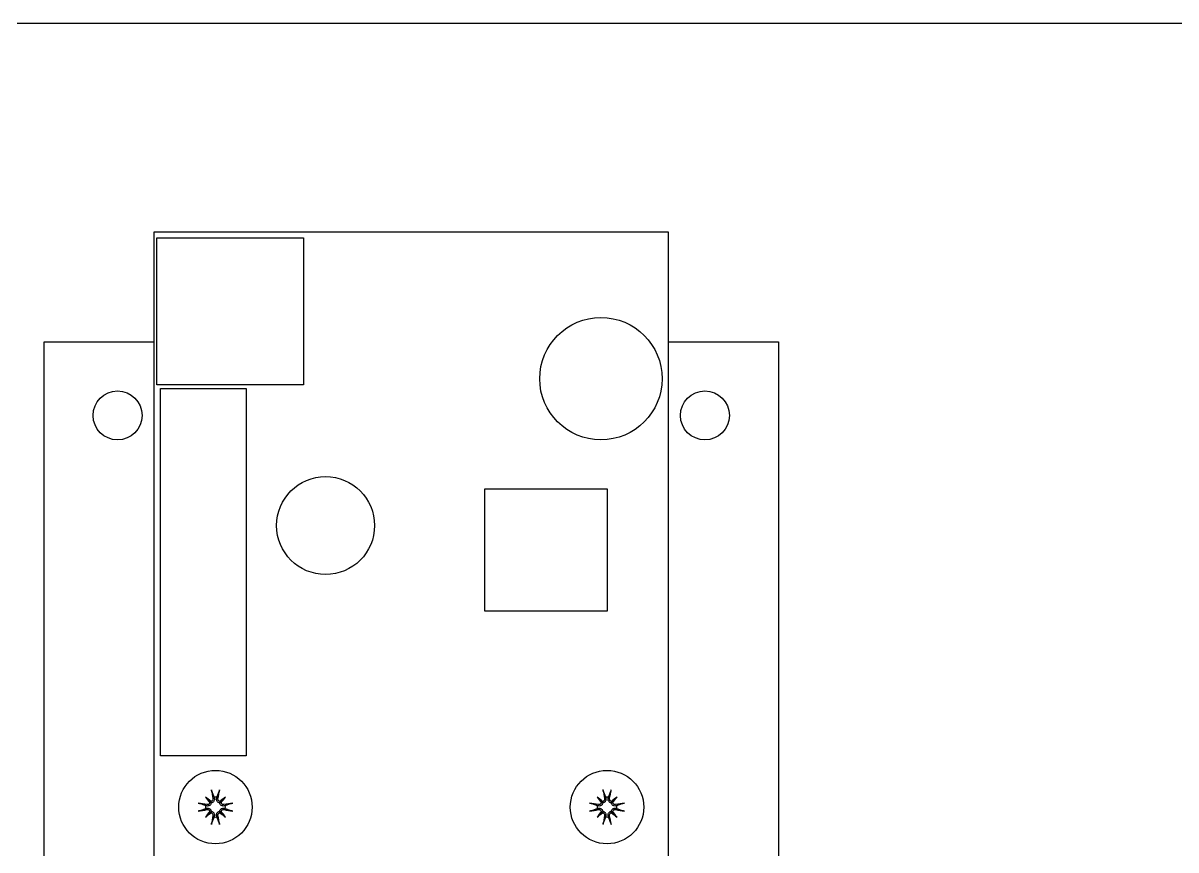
# Model space of a CAD drawing. Header units: millimetres. Extents: x 75184266 to 76346726, y -35850126 to -33679385.
# Drawn here: x 75455780 to 75485924, y -35543869 to -35522255 of the extents above; entities that cross this region are included whole.
import ezdxf

# ---------------------------------------------------------------- set-up
doc = ezdxf.new("R2010")
doc.units = ezdxf.units.MM
doc.header["$LTSCALE"] = 50
doc.header["$MEASUREMENT"] = 0
doc.layers.add('PARKING', color=7, linetype='CONTINUOUS')
doc.layers.add('가시적인 것(ISO)', color=7, linetype='CONTINUOUS', lineweight=25)

msp = doc.modelspace()

# ---------------------------------------------------------------- linework, layer by layer
at = {"layer": 'PARKING', "color": 3}
msp.add_line((75293915.7, -35522254.9), (75528203.1, -35522254.9), dxfattribs=at)
at = {"layer": '가시적인 것(ISO)'}
for p, q in [((75459210.9, -35561305.9), (75459210.9, -35527711.4)), ((75459210.9, -35527711.4), (75472648.7, -35527711.4)), ((75472648.7, -35527711.4), (75472648.7, -35548827.9)), ((75459274.9, -35531710.7), (75459274.9, -35527871.3)), ((75459274.9, -35527871.3), (75463114.3, -35527871.3)), ((75463114.3, -35527871.3), (75463114.3, -35531710.7)), ((75456331.4, -35564185.4), (75456331.4, -35530590.9)), ((75456331.4, -35530590.9), (75459210.9, -35530590.9)), ((75472648.7, -35530590.9), (75475528.2, -35530590.9)), ((75475528.2, -35530590.9), (75475528.2, -35564185.4)), ((75463114.3, -35531710.7), (75459274.9, -35531710.7)), ((75459370.9, -35541405.1), (75459370.9, -35531806.7)), ((75459370.9, -35531806.7), (75461610.5, -35531806.7)), ((75461610.5, -35531806.7), (75461610.5, -35541405.1)), ((75467849.5, -35537629.7), (75467849.5, -35534430.3)), ((75467849.5, -35534430.3), (75471049, -35534430.3)), ((75471049, -35534430.3), (75471049, -35537629.7)), ((75471049, -35537629.7), (75467849.5, -35537629.7)), ((75461610.5, -35541405.1), (75459370.9, -35541405.1)), ((75460549.6, -35542487.9), (75460671.4, -35542609.7)), ((75461071.7, -35542487.9), (75460949.9, -35542609.7)), ((75470787.9, -35542487.9), (75470909.7, -35542609.7)), ((75471310, -35542487.9), (75471188.2, -35542609.7)), ((75460549.6, -35543009.9), (75460671.4, -35542888.1)), ((75461071.7, -35543009.9), (75460949.9, -35542888.1)), ((75470787.9, -35543009.9), (75470909.7, -35542888.1)), ((75471310, -35543009.9), (75471188.2, -35542888.1))]:
    msp.add_line(p, q, dxfattribs=at)
for centre, radius in [((75470889, -35531550.7), 1599.7), ((75458251.1, -35532510.6), 639.9), ((75473608.6, -35532510.6), 639.9), ((75463690.2, -35535390.1), 1279.8), ((75460810.7, -35542748.9), 959.8), ((75471049, -35542748.9), 959.8)]:
    msp.add_circle(centre, radius, dxfattribs=at)
for centre, start, end in [((75460810.7, -35542748.9), 81.5652, 98.4348), ((75471049, -35542748.9), 81.5652, 98.4348), ((75460810.7, -35542748.9), 171.5652, 188.4348), ((75460810.7, -35542748.9), 351.5652, 8.4348), ((75471049, -35542748.9), 171.5652, 188.4348), ((75471049, -35542748.9), 351.5652, 8.4348), ((75460810.7, -35542748.9), 261.5652, 278.4348), ((75471049, -35542748.9), 261.5652, 278.4348)]:
    msp.add_arc(centre, 260.1, start, end, dxfattribs=at)
for centre, major_axis, ratio, start_param, end_param in [((75460963.8, -35542622), (-889, 1072.7), 0.1736482, 1.3038143, 1.4373394), ((75460683.7, -35542902.1), (1072.7, -889), 0.1736482, 1.7042532, 1.8377784), ((75460908, -35542729.7), (271.3, -1377.8), 0.0871557, 4.3739665, 4.5478633), ((75460713.3, -35542729.7), (271.3, 1377.8), 0.0871557, 4.8769146, 5.0508114), ((75460937.6, -35542902.1), (1072.7, 889), 0.1736482, 1.3038143, 1.4373394), ((75460657.5, -35542622), (-889, -1072.7), 0.1736482, 1.7042532, 1.8377784), ((75471202.1, -35542622), (-889, 1072.7), 0.1736482, 1.3038143, 1.4373394), ((75470922, -35542902.1), (1072.7, -889), 0.1736482, 1.7042532, 1.8377784), ((75471146.3, -35542729.7), (271.3, -1377.8), 0.0871557, 4.3739665, 4.5478633), ((75470951.7, -35542729.7), (271.3, 1377.8), 0.0871557, 4.8769146, 5.0508114), ((75471175.9, -35542902.1), (1072.7, 889), 0.1736482, 1.3038143, 1.4373394), ((75470895.8, -35542622), (-889, -1072.7), 0.1736482, 1.7042532, 1.8377784), ((75460791.5, -35542846.2), (-1377.8, 271.3), 0.0871557, 4.8769146, 5.0508114), ((75460621.5, -35542606.3), (-41.4, -34.3), 0.8682238, 1.8306692, 2.3120552), ((75460668.1, -35542559.7), (-34.3, -41.4), 0.8682238, 0.8295375, 1.3109234), ((75460953.2, -35542559.7), (-34.3, 41.4), 0.8682238, 1.8306692, 2.3120552), ((75460999.8, -35542606.3), (-41.4, 34.3), 0.8682238, 0.8295375, 1.3109234), ((75460829.8, -35542846.2), (-1377.8, -271.3), 0.0871557, 4.3739665, 4.5478633), ((75471029.8, -35542846.2), (-1377.8, 271.3), 0.0871557, 4.8769146, 5.0508114), ((75470859.8, -35542606.3), (-41.4, -34.3), 0.8682238, 1.8306692, 2.3120552), ((75470906.4, -35542559.7), (-34.3, -41.4), 0.8682238, 0.8295375, 1.3109234), ((75471191.6, -35542559.7), (-34.3, 41.4), 0.8682238, 1.8306692, 2.3120552), ((75471238.1, -35542606.3), (-41.4, 34.3), 0.8682238, 0.8295375, 1.3109234), ((75471068.1, -35542846.2), (-1377.8, -271.3), 0.0871557, 4.3739665, 4.5478633), ((75460791.5, -35542651.6), (1377.8, 271.3), 0.0871557, 4.3739665, 4.5478633), ((75460963.8, -35542875.8), (889, 1072.7), 0.1736482, 1.7042532, 1.8377784), ((75460683.7, -35542595.7), (-1072.7, -889), 0.1736482, 1.3038143, 1.4373394), ((75460621.5, -35542891.5), (41.4, -34.3), 0.8682238, 0.8295375, 1.3109234), ((75460668.1, -35542938.1), (34.3, -41.4), 0.8682238, 1.8306692, 2.3120552), ((75460908, -35542768.1), (-271.3, -1377.8), 0.0871557, 4.8769146, 5.0508114), ((75460713.3, -35542768.1), (-271.3, 1377.8), 0.0871557, 4.3739665, 4.5478633), ((75460953.2, -35542938.1), (34.3, 41.4), 0.8682238, 0.8295375, 1.3109234), ((75460937.6, -35542595.7), (-1072.7, 889), 0.1736482, 1.7042532, 1.8377784), ((75460999.8, -35542891.5), (41.4, 34.3), 0.8682238, 1.8306692, 2.3120552), ((75460657.5, -35542875.8), (889, -1072.7), 0.1736482, 1.3038143, 1.4373394), ((75460829.8, -35542651.6), (1377.8, -271.3), 0.0871557, 4.8769146, 5.0508114), ((75471029.8, -35542651.6), (1377.8, 271.3), 0.0871557, 4.3739665, 4.5478633), ((75471202.1, -35542875.8), (889, 1072.7), 0.1736482, 1.7042532, 1.8377784), ((75470922, -35542595.7), (-1072.7, -889), 0.1736482, 1.3038143, 1.4373394), ((75470859.8, -35542891.5), (41.4, -34.3), 0.8682238, 0.8295375, 1.3109234), ((75470906.4, -35542938.1), (34.3, -41.4), 0.8682238, 1.8306692, 2.3120552), ((75471146.3, -35542768.1), (-271.3, -1377.8), 0.0871557, 4.8769146, 5.0508114), ((75470951.7, -35542768.1), (-271.3, 1377.8), 0.0871557, 4.3739665, 4.5478633), ((75471191.6, -35542938.1), (34.3, 41.4), 0.8682238, 0.8295375, 1.3109234), ((75471175.9, -35542595.7), (-1072.7, 889), 0.1736482, 1.7042532, 1.8377784), ((75471238.1, -35542891.5), (41.4, 34.3), 0.8682238, 1.8306692, 2.3120552), ((75470895.8, -35542875.8), (889, -1072.7), 0.1736482, 1.3038143, 1.4373394), ((75471068.1, -35542651.6), (1377.8, -271.3), 0.0871557, 4.8769146, 5.0508114)]:
    msp.add_ellipse(centre, major_axis=major_axis, ratio=ratio, start_param=start_param, end_param=end_param, dxfattribs=at)
for points, knots in [([(75460717.2, -35542348.1), (75460716.4, -35542346.1), (75460715.4, -35542343.1), (75460713.4, -35542336.3), (75460712.1, -35542331), (75460709.7, -35542321), (75460708.4, -35542314.7), (75460706.4, -35542304.6), (75460705.4, -35542299.2), (75460704.6, -35542294.6)], [0.047703646, 0.047703646, 0.047703646, 0.047703646, 0.051951706, 0.051951706, 0.057131804, 0.057131804, 0.062312065, 0.062312065, 0.06674961, 0.06674961, 0.06674961, 0.06674961]), ([(75460916.7, -35542294.6), (75460915.9, -35542299.2), (75460914.9, -35542304.6), (75460913, -35542314.7), (75460911.6, -35542321), (75460909.3, -35542331), (75460907.9, -35542336.3), (75460905.9, -35542343.1), (75460904.9, -35542346.1), (75460904.2, -35542348.1)], [0.016359406, 0.016359406, 0.016359406, 0.016359406, 0.020796951, 0.020796951, 0.025977212, 0.025977212, 0.03115731, 0.03115731, 0.03540537, 0.03540537, 0.03540537, 0.03540537]), ([(75470955.5, -35542348.1), (75470954.7, -35542346.1), (75470953.7, -35542343.1), (75470951.8, -35542336.3), (75470950.4, -35542331), (75470948, -35542321), (75470946.7, -35542314.7), (75470944.7, -35542304.6), (75470943.7, -35542299.2), (75470943, -35542294.6)], [0.047703646, 0.047703646, 0.047703646, 0.047703646, 0.051951706, 0.051951706, 0.057131804, 0.057131804, 0.062312065, 0.062312065, 0.06674961, 0.06674961, 0.06674961, 0.06674961]), ([(75471155, -35542294.6), (75471154.2, -35542299.2), (75471153.3, -35542304.6), (75471151.3, -35542314.7), (75471149.9, -35542321), (75471147.6, -35542331), (75471146.2, -35542336.3), (75471144.2, -35542343.1), (75471143.2, -35542346.1), (75471142.5, -35542348.1)], [0.016359406, 0.016359406, 0.016359406, 0.016359406, 0.020796951, 0.020796951, 0.025977212, 0.025977212, 0.03115731, 0.03115731, 0.03540537, 0.03540537, 0.03540537, 0.03540537]), ([(75460356.4, -35542642.9), (75460361, -35542643.6), (75460366.4, -35542644.6), (75460376.4, -35542646.6), (75460382.8, -35542648), (75460392.7, -35542650.3), (75460398.1, -35542651.7), (75460404.9, -35542653.7), (75460407.9, -35542654.6), (75460409.9, -35542655.4)], [0.016359406, 0.016359406, 0.016359406, 0.016359406, 0.020796951, 0.020796951, 0.025977212, 0.025977212, 0.03115731, 0.03115731, 0.03540537, 0.03540537, 0.03540537, 0.03540537]), ([(75460699.7, -35542637.9), (75460699.2, -35542641.9), (75460698.4, -35542646), (75460695.2, -35542658.8), (75460691.5, -35542667.4), (75460682.6, -35542682.3), (75460676.7, -35542689.6), (75460663.4, -35542701.8), (75460655.9, -35542706.8), (75460640.3, -35542714.6), (75460630.8, -35542717.8), (75460611.4, -35542721), (75460601.6, -35542721), (75460592.6, -35542719.8), (75460589.2, -35542719.3), (75460585.8, -35542718.7), (75460582.4, -35542717.9)], [-0.047277303, -0.047277303, -0.047277303, -0.047277303, -0.043509593, -0.043509593, -0.035370241, -0.035370241, -0.027230888, -0.027230888, -0.019091535, -0.019091535, -0.009545768, -0.009545768, 0, 0, 0, 0.003658632, 0.003658632, 0.003658632, 0.003658632]), ([(75460582.4, -35542779.9), (75460585.8, -35542779.1), (75460589.2, -35542778.5), (75460601.6, -35542776.8), (75460611.4, -35542776.8), (75460630.8, -35542780), (75460640.3, -35542783.2), (75460655.9, -35542791), (75460663.4, -35542796), (75460676.7, -35542808.2), (75460682.6, -35542815.5), (75460691.5, -35542830.4), (75460695.2, -35542839), (75460698.4, -35542851.8), (75460699.2, -35542855.9), (75460699.7, -35542859.9)], [0.118380586, 0.118380586, 0.118380586, 0.118380586, 0.122039218, 0.122039218, 0.131584985, 0.131584985, 0.141130753, 0.141130753, 0.149270106, 0.149270106, 0.157409459, 0.157409459, 0.165548811, 0.165548811, 0.169316521, 0.169316521, 0.169316521, 0.169316521]), ([(75460660.9, -35542632.2), (75460660.2, -35542637.1), (75460658.8, -35542641.9), (75460653.8, -35542654), (75460649.1, -35542660.8), (75460638.4, -35542671.6), (75460631.6, -35542676.3), (75460616.7, -35542682.6), (75460608.6, -35542684.2), (75460597.1, -35542684.4), (75460593.1, -35542684), (75460589.2, -35542683.3)], [0.017216702, 0.017216702, 0.017216702, 0.017216702, 0.021638488, 0.021638488, 0.028750534, 0.028750534, 0.035938666, 0.035938666, 0.043126799, 0.043126799, 0.046782973, 0.046782973, 0.046782973, 0.046782973]), ([(75460671.4, -35542609.7), (75460673.3, -35542611.6), (75460675.1, -35542613.3), (75460684.1, -35542622.4), (75460690.4, -35542628.7), (75460697.6, -35542635.8), (75460698.6, -35542636.9), (75460699.7, -35542637.9)], [-2.315260612, -2.315260612, -2.315260612, -2.315260612, -2.300314636, -2.300314636, -2.228429804, -2.228429804, -2.215801289, -2.215801289, -2.215801289, -2.215801289]), ([(75460745.1, -35542527.4), (75460746.4, -35542534.9), (75460746.4, -35542543.2), (75460743.1, -35542559.1), (75460739.7, -35542566.7), (75460731.1, -35542579.4), (75460725.3, -35542585.2), (75460711.9, -35542594.1), (75460704.2, -35542597.2), (75460695.9, -35542598.8), (75460694.9, -35542599), (75460694, -35542599.2)], [0, 0, 0, 0, 0.007242332, 0.007242332, 0.014484664, 0.014484664, 0.021597217, 0.021597217, 0.028709769, 0.028709769, 0.029596618, 0.029596618, 0.029596618, 0.029596618]), ([(75460779.6, -35542520.6), (75460780.5, -35542524), (75460781.1, -35542527.5), (75460782.7, -35542539.8), (75460782.7, -35542549.6), (75460779.6, -35542569), (75460776.4, -35542578.6), (75460768.5, -35542594.2), (75460763.6, -35542601.7), (75460751.4, -35542615), (75460744.1, -35542620.9), (75460729.2, -35542629.8), (75460720.6, -35542633.4), (75460707.8, -35542636.7), (75460703.7, -35542637.4), (75460699.7, -35542637.9)], [0.118380586, 0.118380586, 0.118380586, 0.118380586, 0.122039218, 0.122039218, 0.131584985, 0.131584985, 0.141130753, 0.141130753, 0.149270106, 0.149270106, 0.157409459, 0.157409459, 0.165548811, 0.165548811, 0.169316521, 0.169316521, 0.169316521, 0.169316521]), ([(75460921.6, -35542637.9), (75460917.6, -35542637.4), (75460913.5, -35542636.7), (75460900.7, -35542633.4), (75460892.1, -35542629.8), (75460877.2, -35542620.9), (75460870, -35542615), (75460857.7, -35542601.7), (75460852.8, -35542594.2), (75460844.9, -35542578.6), (75460841.8, -35542569), (75460838.6, -35542549.6), (75460838.6, -35542539.8), (75460839.8, -35542530.9), (75460840.2, -35542527.5), (75460840.9, -35542524), (75460841.7, -35542520.6)], [-0.047277303, -0.047277303, -0.047277303, -0.047277303, -0.043509593, -0.043509593, -0.035370241, -0.035370241, -0.027230888, -0.027230888, -0.019091535, -0.019091535, -0.009545768, -0.009545768, 0, 0, 0, 0.003658632, 0.003658632, 0.003658632, 0.003658632]), ([(75460927.3, -35542599.2), (75460922.5, -35542598.4), (75460917.6, -35542597.1), (75460905.6, -35542592), (75460898.8, -35542587.4), (75460888, -35542576.7), (75460883.3, -35542569.9), (75460877, -35542555), (75460875.4, -35542546.9), (75460875.2, -35542535.5), (75460875.5, -35542531.4), (75460876.2, -35542527.4)], [0.017216702, 0.017216702, 0.017216702, 0.017216702, 0.021638488, 0.021638488, 0.028750534, 0.028750534, 0.035912303, 0.035912303, 0.043074073, 0.043074073, 0.046781042, 0.046781042, 0.046781042, 0.046781042]), ([(75460949.9, -35542609.7), (75460948, -35542611.6), (75460946.3, -35542613.3), (75460937.2, -35542622.4), (75460930.9, -35542628.7), (75460923.7, -35542635.8), (75460922.7, -35542636.9), (75460921.6, -35542637.9)], [-2.315260612, -2.315260612, -2.315260612, -2.315260612, -2.300314636, -2.300314636, -2.228429804, -2.228429804, -2.215801289, -2.215801289, -2.215801289, -2.215801289]), ([(75461039, -35542717.9), (75461035.5, -35542718.7), (75461032.1, -35542719.3), (75461019.8, -35542721), (75461009.9, -35542721), (75460990.5, -35542717.8), (75460981, -35542714.6), (75460965.4, -35542706.8), (75460957.9, -35542701.8), (75460944.6, -35542689.6), (75460938.7, -35542682.3), (75460929.8, -35542667.4), (75460926.1, -35542658.8), (75460922.9, -35542646), (75460922.1, -35542641.9), (75460921.6, -35542637.9)], [0.118380586, 0.118380586, 0.118380586, 0.118380586, 0.122039218, 0.122039218, 0.131584985, 0.131584985, 0.141130753, 0.141130753, 0.149270106, 0.149270106, 0.157409459, 0.157409459, 0.165548811, 0.165548811, 0.169316521, 0.169316521, 0.169316521, 0.169316521]), ([(75460921.6, -35542859.9), (75460922.1, -35542855.9), (75460922.9, -35542851.8), (75460926.1, -35542839), (75460929.8, -35542830.4), (75460938.7, -35542815.5), (75460944.6, -35542808.2), (75460957.9, -35542796), (75460965.4, -35542791), (75460981, -35542783.2), (75460990.5, -35542780), (75461009.9, -35542776.8), (75461019.8, -35542776.8), (75461028.7, -35542778), (75461032.1, -35542778.5), (75461035.5, -35542779.1), (75461039, -35542779.9)], [-0.047277303, -0.047277303, -0.047277303, -0.047277303, -0.043509593, -0.043509593, -0.035370241, -0.035370241, -0.027230888, -0.027230888, -0.019091535, -0.019091535, -0.009545768, -0.009545768, 0, 0, 0, 0.003658632, 0.003658632, 0.003658632, 0.003658632]), ([(75461032.2, -35542683.3), (75461024.7, -35542684.7), (75461016.4, -35542684.7), (75461000.5, -35542681.3), (75460992.9, -35542678), (75460980.3, -35542669.4), (75460974.4, -35542663.6), (75460965.5, -35542650.1), (75460962.4, -35542642.5), (75460960.7, -35542634.1), (75460960.5, -35542633.2), (75460960.4, -35542632.2)], [0, 0, 0, 0, 0.007220256, 0.007220256, 0.014440513, 0.014440513, 0.021575136, 0.021575136, 0.028709759, 0.028709759, 0.029596608, 0.029596608, 0.029596608, 0.029596608]), ([(75461211.5, -35542655.4), (75461213.5, -35542654.6), (75461216.4, -35542653.7), (75461223.3, -35542651.7), (75461228.6, -35542650.3), (75461238.5, -35542648), (75461244.9, -35542646.6), (75461255, -35542644.6), (75461260.3, -35542643.6), (75461264.9, -35542642.9)], [0.047703646, 0.047703646, 0.047703646, 0.047703646, 0.051951706, 0.051951706, 0.057131804, 0.057131804, 0.062312065, 0.062312065, 0.06674961, 0.06674961, 0.06674961, 0.06674961]), ([(75470594.7, -35542642.9), (75470599.3, -35542643.6), (75470604.7, -35542644.6), (75470614.7, -35542646.6), (75470621.1, -35542648), (75470631, -35542650.3), (75470636.4, -35542651.7), (75470643.2, -35542653.7), (75470646.2, -35542654.6), (75470648.2, -35542655.4)], [0.016359406, 0.016359406, 0.016359406, 0.016359406, 0.020796951, 0.020796951, 0.025977212, 0.025977212, 0.03115731, 0.03115731, 0.03540537, 0.03540537, 0.03540537, 0.03540537]), ([(75470938, -35542637.9), (75470937.5, -35542641.9), (75470936.8, -35542646), (75470933.5, -35542658.8), (75470929.9, -35542667.4), (75470920.9, -35542682.3), (75470915.1, -35542689.6), (75470901.7, -35542701.8), (75470894.3, -35542706.8), (75470878.6, -35542714.6), (75470869.1, -35542717.8), (75470849.7, -35542721), (75470839.9, -35542721), (75470831, -35542719.8), (75470827.5, -35542719.3), (75470824.1, -35542718.7), (75470820.7, -35542717.9)], [-0.047277303, -0.047277303, -0.047277303, -0.047277303, -0.043509593, -0.043509593, -0.035370241, -0.035370241, -0.027230888, -0.027230888, -0.019091535, -0.019091535, -0.009545768, -0.009545768, 0, 0, 0, 0.003658632, 0.003658632, 0.003658632, 0.003658632]), ([(75470820.7, -35542779.9), (75470824.1, -35542779.1), (75470827.5, -35542778.5), (75470839.9, -35542776.8), (75470849.7, -35542776.8), (75470869.1, -35542780), (75470878.6, -35542783.2), (75470894.3, -35542791), (75470901.7, -35542796), (75470915.1, -35542808.2), (75470920.9, -35542815.5), (75470929.9, -35542830.4), (75470933.5, -35542839), (75470936.8, -35542851.8), (75470937.5, -35542855.9), (75470938, -35542859.9)], [0.118380586, 0.118380586, 0.118380586, 0.118380586, 0.122039218, 0.122039218, 0.131584985, 0.131584985, 0.141130753, 0.141130753, 0.149270106, 0.149270106, 0.157409459, 0.157409459, 0.165548811, 0.165548811, 0.169316521, 0.169316521, 0.169316521, 0.169316521]), ([(75470899.2, -35542632.2), (75470898.5, -35542637.1), (75470897.1, -35542641.9), (75470892.1, -35542654), (75470887.5, -35542660.8), (75470876.7, -35542671.6), (75470869.9, -35542676.3), (75470855, -35542682.6), (75470846.9, -35542684.2), (75470835.4, -35542684.4), (75470831.4, -35542684), (75470827.5, -35542683.3)], [0.017216702, 0.017216702, 0.017216702, 0.017216702, 0.021638488, 0.021638488, 0.028750534, 0.028750534, 0.035938666, 0.035938666, 0.043126799, 0.043126799, 0.046782973, 0.046782973, 0.046782973, 0.046782973]), ([(75470909.7, -35542609.7), (75470911.6, -35542611.6), (75470913.4, -35542613.3), (75470922.5, -35542622.4), (75470928.8, -35542628.7), (75470935.9, -35542635.8), (75470936.9, -35542636.9), (75470938, -35542637.9)], [-2.315260612, -2.315260612, -2.315260612, -2.315260612, -2.300314636, -2.300314636, -2.228429804, -2.228429804, -2.215801289, -2.215801289, -2.215801289, -2.215801289]), ([(75470983.4, -35542527.4), (75470984.8, -35542534.9), (75470984.7, -35542543.2), (75470981.4, -35542559.1), (75470978, -35542566.7), (75470969.4, -35542579.4), (75470963.6, -35542585.2), (75470950.2, -35542594.1), (75470942.5, -35542597.2), (75470934.2, -35542598.8), (75470933.2, -35542599), (75470932.3, -35542599.2)], [0, 0, 0, 0, 0.007242332, 0.007242332, 0.014484664, 0.014484664, 0.021597217, 0.021597217, 0.028709769, 0.028709769, 0.029596618, 0.029596618, 0.029596618, 0.029596618]), ([(75471017.9, -35542520.6), (75471018.8, -35542524), (75471019.4, -35542527.5), (75471021.1, -35542539.8), (75471021, -35542549.6), (75471017.9, -35542569), (75471014.7, -35542578.6), (75471006.9, -35542594.2), (75471001.9, -35542601.7), (75470989.7, -35542615), (75470982.4, -35542620.9), (75470967.5, -35542629.8), (75470958.9, -35542633.4), (75470946.1, -35542636.7), (75470942, -35542637.4), (75470938, -35542637.9)], [0.118380586, 0.118380586, 0.118380586, 0.118380586, 0.122039218, 0.122039218, 0.131584985, 0.131584985, 0.141130753, 0.141130753, 0.149270106, 0.149270106, 0.157409459, 0.157409459, 0.165548811, 0.165548811, 0.169316521, 0.169316521, 0.169316521, 0.169316521]), ([(75471160, -35542637.9), (75471155.9, -35542637.4), (75471151.9, -35542636.7), (75471139, -35542633.4), (75471130.4, -35542629.8), (75471115.5, -35542620.9), (75471108.3, -35542615), (75471096.1, -35542601.7), (75471091.1, -35542594.2), (75471083.2, -35542578.6), (75471080.1, -35542569), (75471076.9, -35542549.6), (75471076.9, -35542539.8), (75471078.1, -35542530.9), (75471078.5, -35542527.5), (75471079.2, -35542524), (75471080, -35542520.6)], [-0.047277303, -0.047277303, -0.047277303, -0.047277303, -0.043509593, -0.043509593, -0.035370241, -0.035370241, -0.027230888, -0.027230888, -0.019091535, -0.019091535, -0.009545768, -0.009545768, 0, 0, 0, 0.003658632, 0.003658632, 0.003658632, 0.003658632]), ([(75471165.6, -35542599.2), (75471160.8, -35542598.4), (75471155.9, -35542597.1), (75471143.9, -35542592), (75471137.1, -35542587.4), (75471126.3, -35542576.7), (75471121.6, -35542569.9), (75471115.3, -35542555), (75471113.7, -35542546.9), (75471113.5, -35542535.5), (75471113.8, -35542531.4), (75471114.5, -35542527.4)], [0.017216702, 0.017216702, 0.017216702, 0.017216702, 0.021638488, 0.021638488, 0.028750534, 0.028750534, 0.035912303, 0.035912303, 0.043074073, 0.043074073, 0.046781042, 0.046781042, 0.046781042, 0.046781042]), ([(75471188.2, -35542609.7), (75471186.3, -35542611.6), (75471184.6, -35542613.3), (75471175.5, -35542622.4), (75471169.2, -35542628.7), (75471162.1, -35542635.8), (75471161, -35542636.9), (75471160, -35542637.9)], [-2.315260612, -2.315260612, -2.315260612, -2.315260612, -2.300314636, -2.300314636, -2.228429804, -2.228429804, -2.215801289, -2.215801289, -2.215801289, -2.215801289]), ([(75471277.3, -35542717.9), (75471273.8, -35542718.7), (75471270.4, -35542719.3), (75471258.1, -35542721), (75471248.2, -35542721), (75471228.8, -35542717.8), (75471219.3, -35542714.6), (75471203.7, -35542706.8), (75471196.2, -35542701.8), (75471182.9, -35542689.6), (75471177, -35542682.3), (75471168.1, -35542667.4), (75471164.5, -35542658.8), (75471161.2, -35542646), (75471160.4, -35542641.9), (75471160, -35542637.9)], [0.118380586, 0.118380586, 0.118380586, 0.118380586, 0.122039218, 0.122039218, 0.131584985, 0.131584985, 0.141130753, 0.141130753, 0.149270106, 0.149270106, 0.157409459, 0.157409459, 0.165548811, 0.165548811, 0.169316521, 0.169316521, 0.169316521, 0.169316521]), ([(75471160, -35542859.9), (75471160.4, -35542855.9), (75471161.2, -35542851.8), (75471164.5, -35542839), (75471168.1, -35542830.4), (75471177, -35542815.5), (75471182.9, -35542808.2), (75471196.2, -35542796), (75471203.7, -35542791), (75471219.3, -35542783.2), (75471228.8, -35542780), (75471248.2, -35542776.8), (75471258.1, -35542776.8), (75471267, -35542778), (75471270.4, -35542778.5), (75471273.8, -35542779.1), (75471277.3, -35542779.9)], [-0.047277303, -0.047277303, -0.047277303, -0.047277303, -0.043509593, -0.043509593, -0.035370241, -0.035370241, -0.027230888, -0.027230888, -0.019091535, -0.019091535, -0.009545768, -0.009545768, 0, 0, 0, 0.003658632, 0.003658632, 0.003658632, 0.003658632]), ([(75471270.5, -35542683.3), (75471263, -35542684.7), (75471254.7, -35542684.7), (75471238.8, -35542681.3), (75471231.2, -35542678), (75471218.6, -35542669.4), (75471212.7, -35542663.6), (75471203.8, -35542650.1), (75471200.7, -35542642.5), (75471199, -35542634.1), (75471198.9, -35542633.2), (75471198.7, -35542632.2)], [0, 0, 0, 0, 0.007220256, 0.007220256, 0.014440513, 0.014440513, 0.021575136, 0.021575136, 0.028709759, 0.028709759, 0.029596608, 0.029596608, 0.029596608, 0.029596608]), ([(75471449.8, -35542655.4), (75471451.8, -35542654.6), (75471454.7, -35542653.7), (75471461.6, -35542651.7), (75471466.9, -35542650.3), (75471476.9, -35542648), (75471483.2, -35542646.6), (75471493.3, -35542644.6), (75471498.7, -35542643.6), (75471503.3, -35542642.9)], [0.047703646, 0.047703646, 0.047703646, 0.047703646, 0.051951706, 0.051951706, 0.057131804, 0.057131804, 0.062312065, 0.062312065, 0.06674961, 0.06674961, 0.06674961, 0.06674961]), ([(75460409.9, -35542842.4), (75460407.9, -35542843.2), (75460404.9, -35542844.1), (75460398.1, -35542846.1), (75460392.7, -35542847.5), (75460382.8, -35542849.8), (75460376.4, -35542851.2), (75460366.4, -35542853.2), (75460361, -35542854.2), (75460356.4, -35542854.9)], [0.047703646, 0.047703646, 0.047703646, 0.047703646, 0.051951706, 0.051951706, 0.057131804, 0.057131804, 0.062312065, 0.062312065, 0.06674961, 0.06674961, 0.06674961, 0.06674961]), ([(75460589.2, -35542814.5), (75460596.7, -35542813.1), (75460604.9, -35542813.1), (75460620.9, -35542816.5), (75460628.5, -35542819.9), (75460641.1, -35542828.5), (75460647, -35542834.3), (75460655.9, -35542847.7), (75460658.9, -35542855.3), (75460660.6, -35542863.7), (75460660.8, -35542864.6), (75460660.9, -35542865.6)], [0, 0, 0, 0, 0.007242332, 0.007242332, 0.014484664, 0.014484664, 0.021597217, 0.021597217, 0.028709769, 0.028709769, 0.029596618, 0.029596618, 0.029596618, 0.029596618]), ([(75460671.4, -35542888.1), (75460673.3, -35542886.2), (75460675.1, -35542884.5), (75460684.1, -35542875.4), (75460690.4, -35542869.1), (75460697.6, -35542862), (75460698.6, -35542860.9), (75460699.7, -35542859.9)], [-2.315260612, -2.315260612, -2.315260612, -2.315260612, -2.300314636, -2.300314636, -2.228429804, -2.228429804, -2.215801289, -2.215801289, -2.215801289, -2.215801289]), ([(75460694, -35542898.6), (75460698.8, -35542899.4), (75460703.7, -35542900.7), (75460715.7, -35542905.8), (75460722.5, -35542910.4), (75460733.3, -35542921.1), (75460738, -35542927.9), (75460744.3, -35542942.8), (75460745.9, -35542950.9), (75460746.1, -35542962.3), (75460745.8, -35542966.4), (75460745.1, -35542970.4)], [0.017216702, 0.017216702, 0.017216702, 0.017216702, 0.021638488, 0.021638488, 0.028750534, 0.028750534, 0.035912303, 0.035912303, 0.043074073, 0.043074073, 0.046781042, 0.046781042, 0.046781042, 0.046781042]), ([(75460699.7, -35542859.9), (75460703.7, -35542860.4), (75460707.8, -35542861.1), (75460720.6, -35542864.4), (75460729.2, -35542868), (75460744.1, -35542876.9), (75460751.4, -35542882.8), (75460763.6, -35542896.1), (75460768.5, -35542903.6), (75460776.4, -35542919.2), (75460779.6, -35542928.8), (75460782.7, -35542948.2), (75460782.7, -35542958), (75460781.6, -35542966.9), (75460781.1, -35542970.3), (75460780.5, -35542973.8), (75460779.6, -35542977.2)], [-0.047277303, -0.047277303, -0.047277303, -0.047277303, -0.043509593, -0.043509593, -0.035370241, -0.035370241, -0.027230888, -0.027230888, -0.019091535, -0.019091535, -0.009545768, -0.009545768, 0, 0, 0, 0.003658632, 0.003658632, 0.003658632, 0.003658632]), ([(75460841.7, -35542977.2), (75460840.9, -35542973.8), (75460840.2, -35542970.3), (75460838.6, -35542958), (75460838.6, -35542948.2), (75460841.8, -35542928.8), (75460844.9, -35542919.2), (75460852.8, -35542903.6), (75460857.7, -35542896.1), (75460870, -35542882.8), (75460877.2, -35542876.9), (75460892.1, -35542868), (75460900.7, -35542864.4), (75460913.5, -35542861.1), (75460917.6, -35542860.4), (75460921.6, -35542859.9)], [0.118380586, 0.118380586, 0.118380586, 0.118380586, 0.122039218, 0.122039218, 0.131584985, 0.131584985, 0.141130753, 0.141130753, 0.149270106, 0.149270106, 0.157409459, 0.157409459, 0.165548811, 0.165548811, 0.169316521, 0.169316521, 0.169316521, 0.169316521]), ([(75460876.2, -35542970.4), (75460874.9, -35542962.9), (75460874.9, -35542954.6), (75460878.3, -35542938.7), (75460881.6, -35542931.1), (75460890.2, -35542918.4), (75460896, -35542912.6), (75460909.5, -35542903.7), (75460917.1, -35542900.6), (75460925.4, -35542899), (75460926.4, -35542898.8), (75460927.3, -35542898.6)], [0, 0, 0, 0, 0.007242332, 0.007242332, 0.014484664, 0.014484664, 0.021597217, 0.021597217, 0.028709769, 0.028709769, 0.029596618, 0.029596618, 0.029596618, 0.029596618]), ([(75460949.9, -35542888.1), (75460948, -35542886.2), (75460946.3, -35542884.5), (75460937.2, -35542875.4), (75460930.9, -35542869.1), (75460923.7, -35542862), (75460922.7, -35542860.9), (75460921.6, -35542859.9)], [-2.315260612, -2.315260612, -2.315260612, -2.315260612, -2.300314636, -2.300314636, -2.228429804, -2.228429804, -2.215801289, -2.215801289, -2.215801289, -2.215801289]), ([(75460960.4, -35542865.6), (75460961.1, -35542860.7), (75460962.5, -35542855.9), (75460967.5, -35542843.8), (75460972.2, -35542837), (75460982.9, -35542826.2), (75460989.7, -35542821.5), (75461004.7, -35542815.2), (75461012.8, -35542813.6), (75461024.2, -35542813.4), (75461028.2, -35542813.8), (75461032.2, -35542814.5)], [0.017216702, 0.017216702, 0.017216702, 0.017216702, 0.021638488, 0.021638488, 0.028750534, 0.028750534, 0.035938666, 0.035938666, 0.043126799, 0.043126799, 0.046782973, 0.046782973, 0.046782973, 0.046782973]), ([(75461264.9, -35542854.9), (75461260.3, -35542854.2), (75461255, -35542853.2), (75461244.9, -35542851.2), (75461238.5, -35542849.8), (75461228.6, -35542847.5), (75461223.3, -35542846.1), (75461216.4, -35542844.1), (75461213.5, -35542843.2), (75461211.5, -35542842.4)], [0.016359406, 0.016359406, 0.016359406, 0.016359406, 0.020796951, 0.020796951, 0.025977212, 0.025977212, 0.03115731, 0.03115731, 0.03540537, 0.03540537, 0.03540537, 0.03540537]), ([(75470648.2, -35542842.4), (75470646.2, -35542843.2), (75470643.2, -35542844.1), (75470636.4, -35542846.1), (75470631, -35542847.5), (75470621.1, -35542849.8), (75470614.7, -35542851.2), (75470604.7, -35542853.2), (75470599.3, -35542854.2), (75470594.7, -35542854.9)], [0.047703646, 0.047703646, 0.047703646, 0.047703646, 0.051951706, 0.051951706, 0.057131804, 0.057131804, 0.062312065, 0.062312065, 0.06674961, 0.06674961, 0.06674961, 0.06674961]), ([(75470827.5, -35542814.5), (75470835, -35542813.1), (75470843.3, -35542813.1), (75470859.2, -35542816.5), (75470866.8, -35542819.9), (75470879.4, -35542828.5), (75470885.3, -35542834.3), (75470894.2, -35542847.7), (75470897.2, -35542855.3), (75470898.9, -35542863.7), (75470899.1, -35542864.6), (75470899.2, -35542865.6)], [0, 0, 0, 0, 0.007242332, 0.007242332, 0.014484664, 0.014484664, 0.021597217, 0.021597217, 0.028709769, 0.028709769, 0.029596618, 0.029596618, 0.029596618, 0.029596618]), ([(75470909.7, -35542888.1), (75470911.6, -35542886.2), (75470913.4, -35542884.5), (75470922.5, -35542875.4), (75470928.8, -35542869.1), (75470935.9, -35542862), (75470936.9, -35542860.9), (75470938, -35542859.9)], [-2.315260612, -2.315260612, -2.315260612, -2.315260612, -2.300314636, -2.300314636, -2.228429804, -2.228429804, -2.215801289, -2.215801289, -2.215801289, -2.215801289]), ([(75470932.3, -35542898.6), (75470937.1, -35542899.4), (75470942, -35542900.7), (75470954.1, -35542905.8), (75470960.9, -35542910.4), (75470971.6, -35542921.1), (75470976.4, -35542927.9), (75470982.7, -35542942.8), (75470984.3, -35542950.9), (75470984.4, -35542962.3), (75470984.1, -35542966.4), (75470983.4, -35542970.4)], [0.017216702, 0.017216702, 0.017216702, 0.017216702, 0.021638488, 0.021638488, 0.028750534, 0.028750534, 0.035912303, 0.035912303, 0.043074073, 0.043074073, 0.046781042, 0.046781042, 0.046781042, 0.046781042]), ([(75470938, -35542859.9), (75470942, -35542860.4), (75470946.1, -35542861.1), (75470958.9, -35542864.4), (75470967.5, -35542868), (75470982.4, -35542876.9), (75470989.7, -35542882.8), (75471001.9, -35542896.1), (75471006.9, -35542903.6), (75471014.7, -35542919.2), (75471017.9, -35542928.8), (75471021, -35542948.2), (75471021.1, -35542958), (75471019.9, -35542966.9), (75471019.4, -35542970.3), (75471018.8, -35542973.8), (75471017.9, -35542977.2)], [-0.047277303, -0.047277303, -0.047277303, -0.047277303, -0.043509593, -0.043509593, -0.035370241, -0.035370241, -0.027230888, -0.027230888, -0.019091535, -0.019091535, -0.009545768, -0.009545768, 0, 0, 0, 0.003658632, 0.003658632, 0.003658632, 0.003658632]), ([(75471080, -35542977.2), (75471079.2, -35542973.8), (75471078.5, -35542970.3), (75471076.9, -35542958), (75471076.9, -35542948.2), (75471080.1, -35542928.8), (75471083.2, -35542919.2), (75471091.1, -35542903.6), (75471096.1, -35542896.1), (75471108.3, -35542882.8), (75471115.5, -35542876.9), (75471130.4, -35542868), (75471139, -35542864.4), (75471151.9, -35542861.1), (75471155.9, -35542860.4), (75471160, -35542859.9)], [0.118380586, 0.118380586, 0.118380586, 0.118380586, 0.122039218, 0.122039218, 0.131584985, 0.131584985, 0.141130753, 0.141130753, 0.149270106, 0.149270106, 0.157409459, 0.157409459, 0.165548811, 0.165548811, 0.169316521, 0.169316521, 0.169316521, 0.169316521]), ([(75471114.5, -35542970.4), (75471113.2, -35542962.9), (75471113.2, -35542954.6), (75471116.6, -35542938.7), (75471119.9, -35542931.1), (75471128.6, -35542918.4), (75471134.3, -35542912.6), (75471147.8, -35542903.7), (75471155.4, -35542900.6), (75471163.8, -35542899), (75471164.7, -35542898.8), (75471165.6, -35542898.6)], [0, 0, 0, 0, 0.007242332, 0.007242332, 0.014484664, 0.014484664, 0.021597217, 0.021597217, 0.028709769, 0.028709769, 0.029596618, 0.029596618, 0.029596618, 0.029596618]), ([(75471188.2, -35542888.1), (75471186.3, -35542886.2), (75471184.6, -35542884.5), (75471175.5, -35542875.4), (75471169.2, -35542869.1), (75471162.1, -35542862), (75471161, -35542860.9), (75471160, -35542859.9)], [-2.315260612, -2.315260612, -2.315260612, -2.315260612, -2.300314636, -2.300314636, -2.228429804, -2.228429804, -2.215801289, -2.215801289, -2.215801289, -2.215801289]), ([(75471198.7, -35542865.6), (75471199.5, -35542860.7), (75471200.8, -35542855.9), (75471205.9, -35542843.8), (75471210.5, -35542837), (75471221.2, -35542826.2), (75471228.1, -35542821.5), (75471243, -35542815.2), (75471251.1, -35542813.6), (75471262.5, -35542813.4), (75471266.5, -35542813.8), (75471270.5, -35542814.5)], [0.017216702, 0.017216702, 0.017216702, 0.017216702, 0.021638488, 0.021638488, 0.028750534, 0.028750534, 0.035938666, 0.035938666, 0.043126799, 0.043126799, 0.046782973, 0.046782973, 0.046782973, 0.046782973]), ([(75471503.3, -35542854.9), (75471498.7, -35542854.2), (75471493.3, -35542853.2), (75471483.2, -35542851.2), (75471476.9, -35542849.8), (75471466.9, -35542847.5), (75471461.6, -35542846.1), (75471454.7, -35542844.1), (75471451.8, -35542843.2), (75471449.8, -35542842.4)], [0.016359406, 0.016359406, 0.016359406, 0.016359406, 0.020796951, 0.020796951, 0.025977212, 0.025977212, 0.03115731, 0.03115731, 0.03540537, 0.03540537, 0.03540537, 0.03540537]), ([(75460704.6, -35543203.2), (75460705.4, -35543198.6), (75460706.4, -35543193.2), (75460708.4, -35543183.1), (75460709.7, -35543176.8), (75460712.1, -35543166.8), (75460713.4, -35543161.5), (75460715.4, -35543154.7), (75460716.4, -35543151.7), (75460717.2, -35543149.7)], [0.016359406, 0.016359406, 0.016359406, 0.016359406, 0.020796951, 0.020796951, 0.025977212, 0.025977212, 0.03115731, 0.03115731, 0.03540537, 0.03540537, 0.03540537, 0.03540537]), ([(75460904.2, -35543149.7), (75460904.9, -35543151.7), (75460905.9, -35543154.7), (75460907.9, -35543161.5), (75460909.3, -35543166.8), (75460911.6, -35543176.8), (75460913, -35543183.1), (75460914.9, -35543193.2), (75460915.9, -35543198.6), (75460916.7, -35543203.2)], [0.047703646, 0.047703646, 0.047703646, 0.047703646, 0.051951706, 0.051951706, 0.057131804, 0.057131804, 0.062312065, 0.062312065, 0.06674961, 0.06674961, 0.06674961, 0.06674961]), ([(75470943, -35543203.2), (75470943.7, -35543198.6), (75470944.7, -35543193.2), (75470946.7, -35543183.1), (75470948, -35543176.8), (75470950.4, -35543166.8), (75470951.8, -35543161.5), (75470953.7, -35543154.7), (75470954.7, -35543151.7), (75470955.5, -35543149.7)], [0.016359406, 0.016359406, 0.016359406, 0.016359406, 0.020796951, 0.020796951, 0.025977212, 0.025977212, 0.03115731, 0.03115731, 0.03540537, 0.03540537, 0.03540537, 0.03540537]), ([(75471142.5, -35543149.7), (75471143.2, -35543151.7), (75471144.2, -35543154.7), (75471146.2, -35543161.5), (75471147.6, -35543166.8), (75471149.9, -35543176.8), (75471151.3, -35543183.1), (75471153.3, -35543193.2), (75471154.2, -35543198.6), (75471155, -35543203.2)], [0.047703646, 0.047703646, 0.047703646, 0.047703646, 0.051951706, 0.051951706, 0.057131804, 0.057131804, 0.062312065, 0.062312065, 0.06674961, 0.06674961, 0.06674961, 0.06674961])]:
    msp.add_open_spline(points, degree=3, knots=knots, dxfattribs=at)
for points, weights in [([(75460717.2, -35542348.1), (75460751, -35542435.5), (75460772.5, -35542491.6)], [1.00459646275, 1.02799430823, 1]), ([(75460772.5, -35542491.6), (75460776.3, -35542507), (75460779.6, -35542520.6)], [1, 1.05835398714, 1.11600561124]), ([(75460841.7, -35542520.6), (75460845, -35542507), (75460848.8, -35542491.6)], [1.11600561124, 1.05835398714, 1]), ([(75460848.8, -35542491.6), (75460870.3, -35542435.5), (75460904.2, -35542348.1)], [1, 1.02799430823, 1.00459646275]), ([(75470955.5, -35542348.1), (75470989.3, -35542435.5), (75471010.8, -35542491.6)], [1.00459646275, 1.02799430823, 1]), ([(75471010.8, -35542491.6), (75471014.6, -35542507), (75471017.9, -35542520.6)], [1, 1.05835398714, 1.11600561124]), ([(75471080, -35542520.6), (75471083.4, -35542507), (75471087.1, -35542491.6)], [1.11600561124, 1.05835398714, 1]), ([(75471087.1, -35542491.6), (75471108.7, -35542435.5), (75471142.5, -35542348.1)], [1, 1.02799430823, 1.00459646275]), ([(75460553.4, -35542710.7), (75460497.3, -35542689.2), (75460409.9, -35542655.4)], [1, 1.02799430824, 1.00459646275]), ([(75460409.9, -35542842.4), (75460497.3, -35542808.6), (75460553.4, -35542787.1)], [1.00459646275, 1.02799430824, 1]), ([(75460582.4, -35542717.9), (75460568.7, -35542714.5), (75460553.4, -35542710.7)], [1.11600561124, 1.05835398714, 1]), ([(75460553.4, -35542787.1), (75460568.7, -35542783.3), (75460582.4, -35542779.9)], [1, 1.05835398714, 1.11600561124]), ([(75461067.9, -35542710.7), (75461052.6, -35542714.5), (75461039, -35542717.9)], [1, 1.05835398714, 1.11600561124]), ([(75461039, -35542779.9), (75461052.6, -35542783.3), (75461067.9, -35542787.1)], [1.11600561124, 1.05835398714, 1]), ([(75461211.5, -35542655.4), (75461124, -35542689.2), (75461067.9, -35542710.7)], [1.00459646275, 1.02799430824, 1]), ([(75461067.9, -35542787.1), (75461124, -35542808.6), (75461211.5, -35542842.4)], [1, 1.02799430824, 1.00459646275]), ([(75470791.7, -35542710.7), (75470735.6, -35542689.2), (75470648.2, -35542655.4)], [1, 1.02799430824, 1.00459646275]), ([(75470648.2, -35542842.4), (75470735.6, -35542808.6), (75470791.7, -35542787.1)], [1.00459646275, 1.02799430824, 1]), ([(75470820.7, -35542717.9), (75470807.1, -35542714.5), (75470791.7, -35542710.7)], [1.11600561124, 1.05835398714, 1]), ([(75470791.7, -35542787.1), (75470807.1, -35542783.3), (75470820.7, -35542779.9)], [1, 1.05835398714, 1.11600561124]), ([(75471306.3, -35542710.7), (75471290.9, -35542714.5), (75471277.3, -35542717.9)], [1, 1.05835398714, 1.11600561124]), ([(75471277.3, -35542779.9), (75471290.9, -35542783.3), (75471306.3, -35542787.1)], [1.11600561124, 1.05835398714, 1]), ([(75471449.8, -35542655.4), (75471362.3, -35542689.2), (75471306.3, -35542710.7)], [1.00459646275, 1.02799430824, 1]), ([(75471306.3, -35542787.1), (75471362.3, -35542808.6), (75471449.8, -35542842.4)], [1, 1.02799430824, 1.00459646275]), ([(75460772.5, -35543006.2), (75460751, -35543062.3), (75460717.2, -35543149.7)], [1, 1.02799430823, 1.00459646275]), ([(75460779.6, -35542977.2), (75460776.3, -35542990.8), (75460772.5, -35543006.2)], [1.11600561124, 1.05835398714, 1]), ([(75460848.8, -35543006.2), (75460845, -35542990.8), (75460841.7, -35542977.2)], [1, 1.05835398714, 1.11600561124]), ([(75460904.2, -35543149.7), (75460870.3, -35543062.3), (75460848.8, -35543006.2)], [1.00459646275, 1.02799430823, 1]), ([(75471010.8, -35543006.2), (75470989.3, -35543062.3), (75470955.5, -35543149.7)], [1, 1.02799430823, 1.00459646275]), ([(75471017.9, -35542977.2), (75471014.6, -35542990.8), (75471010.8, -35543006.2)], [1.11600561124, 1.05835398714, 1]), ([(75471087.1, -35543006.2), (75471083.4, -35542990.8), (75471080, -35542977.2)], [1, 1.05835398714, 1.11600561124]), ([(75471142.5, -35543149.7), (75471108.7, -35543062.3), (75471087.1, -35543006.2)], [1.00459646275, 1.02799430823, 1])]:
    msp.add_rational_spline(points, weights, degree=2, dxfattribs=at)

doc.saveas('drawing.dxf')
